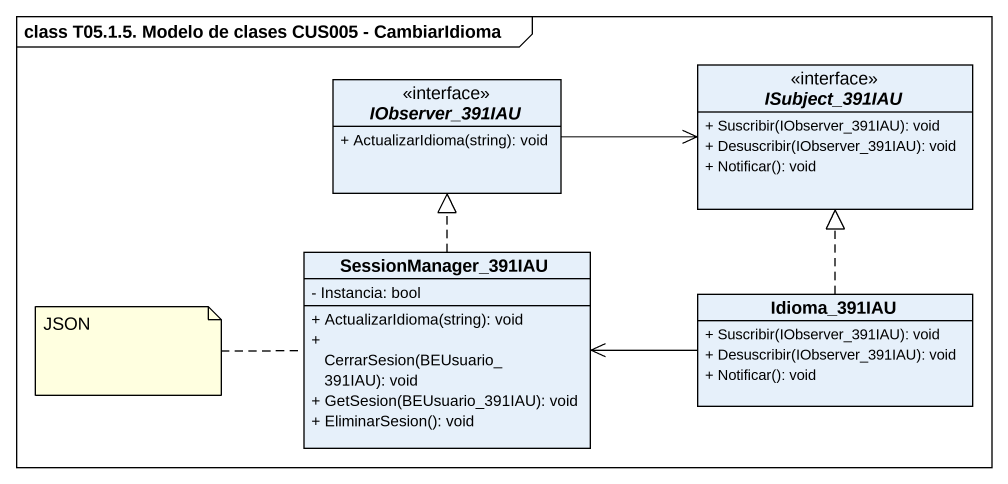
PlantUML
@startuml
mainframe class T05.1.5. Modelo de clases CUS005 - CambiarIdioma
hide circle
hide empty members
skinparam classAttributeIconSize 0
interface ISubject_391IAU {
  + Suscribir(IObserver_391IAU): void
  + Desuscribir(IObserver_391IAU): void
  + Notificar(): void
}
interface IObserver_391IAU {
  + ActualizarIdioma(string): void
}
class SessionManager_391IAU {
  - Instancia: bool
  + ActualizarIdioma(string): void
  + CerrarSesion(BEUsuario_391IAU): void
  + GetSesion(BEUsuario_391IAU): void
  + EliminarSesion(): void
}
class Idioma_391IAU {
  + Suscribir(IObserver_391IAU): void
  + Desuscribir(IObserver_391IAU): void
  + Notificar(): void
}
IObserver_391IAU -right- ISubject_391IAU
IObserver_391IAU -right-> ISubject_391IAU
SessionManager_391IAU .up.|> IObserver_391IAU
SessionManager_391IAU .up.|> IObserver_391IAU
SessionManager_391IAU -right- Idioma_391IAU
SessionManager_391IAU <-right- Idioma_391IAU
Idioma_391IAU .up.|> ISubject_391IAU
Idioma_391IAU .up.|> ISubject_391IAU
note left of SessionManager_391IAU : JSON
@enduml
